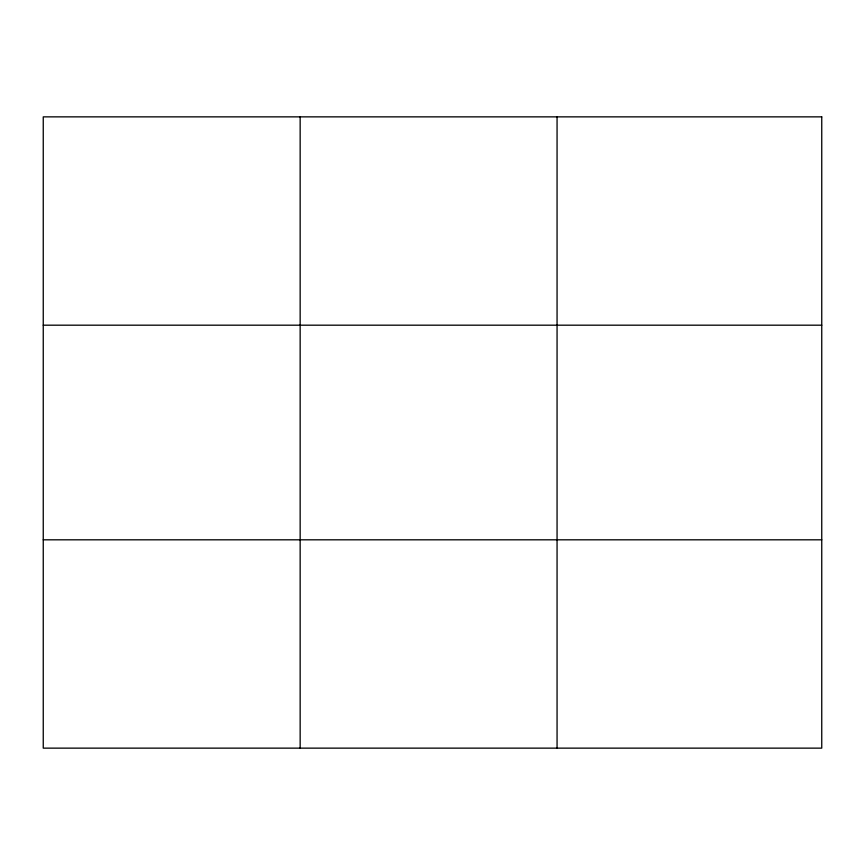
<?xml version="1.0" encoding="UTF-8"?>
<svg xmlns="http://www.w3.org/2000/svg" width="865" height="865" viewBox="0 0 865 865"><rect width="100%" height="100%" fill="white"/><g stroke="black" fill="none" stroke-linecap="round" stroke-linejoin="round"><path stroke-width="1.3" d="M300.155 748.139L300.155 116.862M557.06 748.139L557.06 116.862M43.25 325.186L821.75 325.186M43.25 539.814L821.75 539.814M821.75 116.862L821.75 748.139L43.25 748.139L43.25 116.862L821.75 116.862"/></g></svg>
